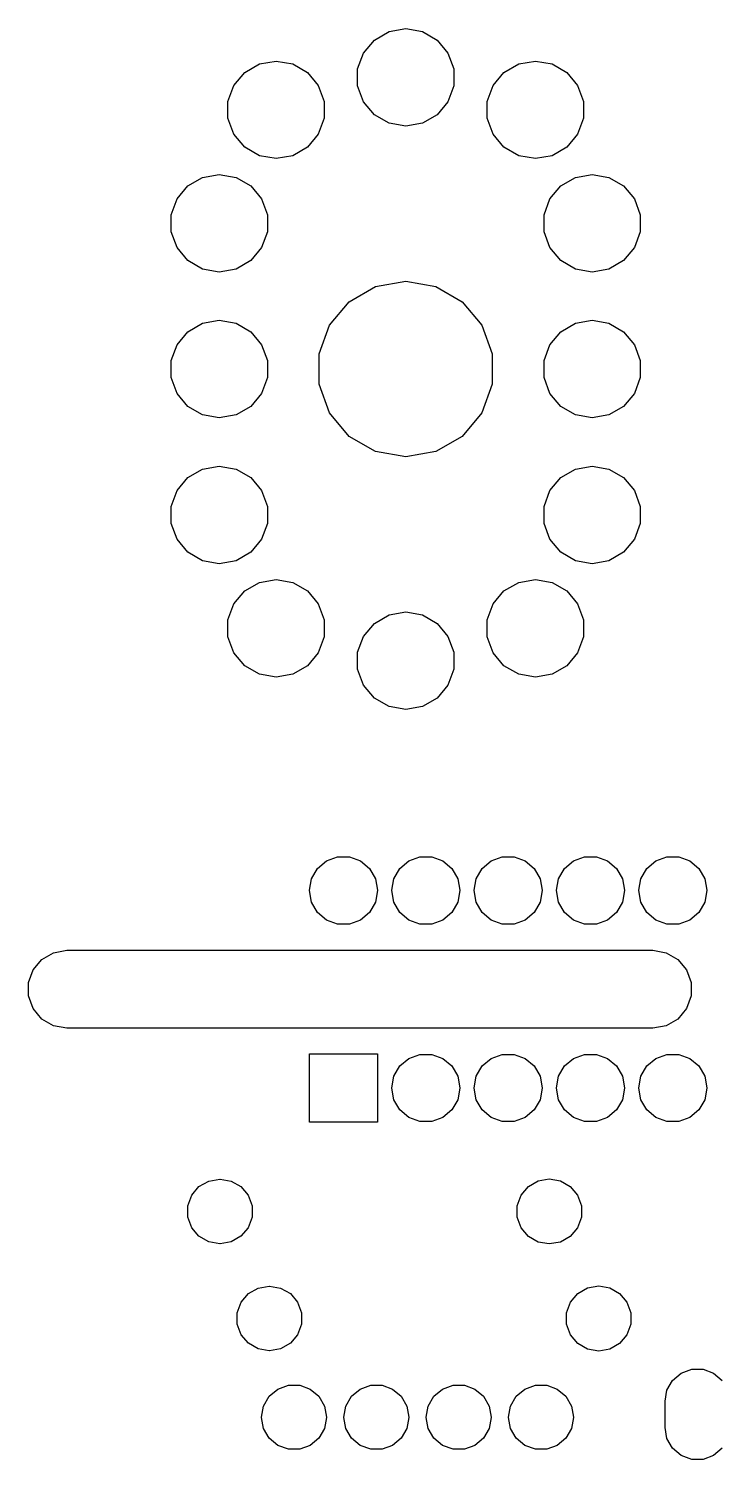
# Model space of a CAD drawing. Extents: x 135.4 to 182.6, y -141.7 to -47.6.
# Drawn here: x 135.37 to 156.55, y -91.77 to -47.62 of the extents above; entities that cross this region are included whole.
import ezdxf

# ---------------------------------------------------------------- set-up
doc = ezdxf.new("R2010")
doc.units = 0
doc.header["$MEASUREMENT"] = 0
doc.layers.add('BLACK', color=7, linetype='CONTINUOUS')

msp = doc.modelspace()

# ---------------------------------------------------------------- linework, layer by layer
at = {"layer": 'Black'}
for p, q in [((146.485, -47.7111), (147, -47.6203)), ((147, -47.6203), (147.515, -47.7111)), ((145.696, -48.3731), (146.032, -47.9725)), ((146.032, -47.9725), (146.485, -47.7111)), ((147.515, -47.7111), (147.968, -47.9725)), ((147.968, -47.9725), (148.304, -48.3731)), ((145.517, -48.8645), (145.696, -48.3731)), ((148.304, -48.3731), (148.483, -48.8645)), ((141.696, -49.3731), (142.032, -48.9725)), ((142.032, -48.9725), (142.485, -48.7111)), ((142.485, -48.7111), (143, -48.6203)), ((143, -48.6203), (143.515, -48.7111)), ((143.515, -48.7111), (143.968, -48.9725)), ((143.968, -48.9725), (144.304, -49.3731)), ((145.517, -49.3875), (145.517, -48.8645)), ((148.483, -48.8645), (148.483, -49.3875)), ((149.696, -49.3731), (150.032, -48.9725)), ((150.032, -48.9725), (150.485, -48.7111)), ((150.485, -48.7111), (151, -48.6203)), ((151, -48.6203), (151.515, -48.7111)), ((151.515, -48.7111), (151.968, -48.9725)), ((151.968, -48.9725), (152.304, -49.3731)), ((141.517, -49.8645), (141.696, -49.3731)), ((144.304, -49.3731), (144.483, -49.8645)), ((145.696, -49.8789), (145.517, -49.3875)), ((148.483, -49.3875), (148.304, -49.8789)), ((149.517, -49.8645), (149.696, -49.3731)), ((152.304, -49.3731), (152.483, -49.8645)), ((141.517, -50.3875), (141.517, -49.8645)), ((144.483, -49.8645), (144.483, -50.3875)), ((146.032, -50.2795), (145.696, -49.8789)), ((148.304, -49.8789), (147.968, -50.2795)), ((149.517, -50.3875), (149.517, -49.8645)), ((152.483, -49.8645), (152.483, -50.3875)), ((146.485, -50.5409), (146.032, -50.2795)), ((147.968, -50.2795), (147.515, -50.5409)), ((141.696, -50.8789), (141.517, -50.3875)), ((144.483, -50.3875), (144.304, -50.8789)), ((147, -50.6317), (146.485, -50.5409)), ((147.515, -50.5409), (147, -50.6317)), ((149.696, -50.8789), (149.517, -50.3875)), ((152.483, -50.3875), (152.304, -50.8789)), ((142.032, -51.2795), (141.696, -50.8789)), ((144.304, -50.8789), (143.968, -51.2795)), ((150.032, -51.2795), (149.696, -50.8789)), ((152.304, -50.8789), (151.968, -51.2795)), ((142.485, -51.5409), (142.032, -51.2795)), ((143, -51.6317), (142.485, -51.5409)), ((143.515, -51.5409), (143, -51.6317)), ((143.968, -51.2795), (143.515, -51.5409)), ((150.485, -51.5409), (150.032, -51.2795)), ((151, -51.6317), (150.485, -51.5409)), ((151.515, -51.5409), (151, -51.6317)), ((151.968, -51.2795), (151.515, -51.5409)), ((139.946, -52.8731), (140.282, -52.4725)), ((140.282, -52.4725), (140.735, -52.2111)), ((140.735, -52.2111), (141.25, -52.1203)), ((141.25, -52.1203), (141.765, -52.2111)), ((141.765, -52.2111), (142.218, -52.4725)), ((142.218, -52.4725), (142.554, -52.8731)), ((151.446, -52.8731), (151.782, -52.4725)), ((151.782, -52.4725), (152.235, -52.2111)), ((152.235, -52.2111), (152.75, -52.1203)), ((152.75, -52.1203), (153.265, -52.2111)), ((153.265, -52.2111), (153.718, -52.4725)), ((153.718, -52.4725), (154.054, -52.8731)), ((139.767, -53.3645), (139.946, -52.8731)), ((142.554, -52.8731), (142.733, -53.3645)), ((151.267, -53.3645), (151.446, -52.8731)), ((154.054, -52.8731), (154.233, -53.3645)), ((139.767, -53.8875), (139.767, -53.3645)), ((142.733, -53.3645), (142.733, -53.8875)), ((151.267, -53.8875), (151.267, -53.3645)), ((154.233, -53.3645), (154.233, -53.8875)), ((139.946, -54.3789), (139.767, -53.8875)), ((142.733, -53.8875), (142.554, -54.3789)), ((151.446, -54.3789), (151.267, -53.8875)), ((154.233, -53.8875), (154.054, -54.3789)), ((140.282, -54.7795), (139.946, -54.3789)), ((142.554, -54.3789), (142.218, -54.7795)), ((151.782, -54.7795), (151.446, -54.3789)), ((154.054, -54.3789), (153.718, -54.7795)), ((140.735, -55.0409), (140.282, -54.7795)), ((141.25, -55.1317), (140.735, -55.0409)), ((141.765, -55.0409), (141.25, -55.1317)), ((142.218, -54.7795), (141.765, -55.0409)), ((152.235, -55.0409), (151.782, -54.7795)), ((152.75, -55.1317), (152.235, -55.0409)), ((153.265, -55.0409), (152.75, -55.1317)), ((153.718, -54.7795), (153.265, -55.0409)), ((145.258, -56.0498), (146.073, -55.5791)), ((146.073, -55.5791), (147, -55.4157)), ((147, -55.4157), (147.927, -55.5791)), ((147.927, -55.5791), (148.742, -56.0498)), ((144.653, -56.7708), (145.258, -56.0498)), ((148.742, -56.0498), (149.347, -56.7708)), ((140.282, -56.9725), (140.735, -56.7111)), ((140.735, -56.7111), (141.25, -56.6203)), ((141.25, -56.6203), (141.765, -56.7111)), ((141.765, -56.7111), (142.218, -56.9725)), ((144.331, -57.6554), (144.653, -56.7708)), ((149.347, -56.7708), (149.669, -57.6554)), ((151.782, -56.9725), (152.235, -56.7111)), ((152.235, -56.7111), (152.75, -56.6203)), ((152.75, -56.6203), (153.265, -56.7111)), ((153.265, -56.7111), (153.718, -56.9725)), ((139.767, -57.8645), (139.946, -57.3731)), ((139.946, -57.3731), (140.282, -56.9725)), ((142.218, -56.9725), (142.554, -57.3731)), ((142.554, -57.3731), (142.733, -57.8645)), ((151.267, -57.8645), (151.446, -57.3731)), ((151.446, -57.3731), (151.782, -56.9725)), ((153.718, -56.9725), (154.054, -57.3731)), ((154.054, -57.3731), (154.233, -57.8645)), ((144.331, -58.5966), (144.331, -57.6554)), ((149.669, -57.6554), (149.669, -58.5966)), ((139.767, -58.3875), (139.767, -57.8645)), ((142.733, -57.8645), (142.733, -58.3875)), ((151.267, -58.3875), (151.267, -57.8645)), ((154.233, -57.8645), (154.233, -58.3875)), ((139.946, -58.8789), (139.767, -58.3875)), ((142.733, -58.3875), (142.554, -58.8789)), ((144.653, -59.4812), (144.331, -58.5966)), ((149.669, -58.5966), (149.347, -59.4812)), ((151.446, -58.8789), (151.267, -58.3875)), ((154.233, -58.3875), (154.054, -58.8789)), ((140.282, -59.2795), (139.946, -58.8789)), ((142.554, -58.8789), (142.218, -59.2795)), ((151.782, -59.2795), (151.446, -58.8789)), ((154.054, -58.8789), (153.718, -59.2795)), ((140.735, -59.5409), (140.282, -59.2795)), ((141.25, -59.6317), (140.735, -59.5409)), ((141.765, -59.5409), (141.25, -59.6317)), ((142.218, -59.2795), (141.765, -59.5409)), ((145.258, -60.2022), (144.653, -59.4812)), ((149.347, -59.4812), (148.742, -60.2022)), ((152.235, -59.5409), (151.782, -59.2795)), ((152.75, -59.6317), (152.235, -59.5409)), ((153.265, -59.5409), (152.75, -59.6317)), ((153.718, -59.2795), (153.265, -59.5409)), ((146.073, -60.6729), (145.258, -60.2022)), ((148.742, -60.2022), (147.927, -60.6729)), ((147, -60.8363), (146.073, -60.6729)), ((147.927, -60.6729), (147, -60.8363)), ((140.282, -61.4725), (140.735, -61.2111)), ((140.735, -61.2111), (141.25, -61.1203)), ((141.25, -61.1203), (141.765, -61.2111)), ((141.765, -61.2111), (142.218, -61.4725)), ((151.782, -61.4725), (152.235, -61.2111)), ((152.235, -61.2111), (152.75, -61.1203)), ((152.75, -61.1203), (153.265, -61.2111)), ((153.265, -61.2111), (153.718, -61.4725)), ((139.946, -61.8731), (140.282, -61.4725)), ((142.218, -61.4725), (142.554, -61.8731)), ((151.446, -61.8731), (151.782, -61.4725)), ((153.718, -61.4725), (154.054, -61.8731)), ((139.767, -62.3645), (139.946, -61.8731)), ((142.554, -61.8731), (142.733, -62.3645)), ((151.267, -62.3645), (151.446, -61.8731)), ((154.054, -61.8731), (154.233, -62.3645)), ((139.767, -62.8875), (139.767, -62.3645)), ((142.733, -62.3645), (142.733, -62.8875)), ((151.267, -62.8875), (151.267, -62.3645)), ((154.233, -62.3645), (154.233, -62.8875)), ((139.946, -63.3789), (139.767, -62.8875)), ((142.733, -62.8875), (142.554, -63.3789)), ((151.446, -63.3789), (151.267, -62.8875)), ((154.233, -62.8875), (154.054, -63.3789)), ((140.282, -63.7795), (139.946, -63.3789)), ((142.554, -63.3789), (142.218, -63.7795)), ((151.782, -63.7795), (151.446, -63.3789)), ((154.054, -63.3789), (153.718, -63.7795)), ((140.735, -64.0409), (140.282, -63.7795)), ((142.218, -63.7795), (141.765, -64.0409)), ((152.235, -64.0409), (151.782, -63.7795)), ((153.718, -63.7795), (153.265, -64.0409)), ((141.25, -64.1317), (140.735, -64.0409)), ((141.765, -64.0409), (141.25, -64.1317)), ((152.75, -64.1317), (152.235, -64.0409)), ((153.265, -64.0409), (152.75, -64.1317)), ((142.032, -64.9725), (142.485, -64.7111)), ((142.485, -64.7111), (143, -64.6203)), ((143, -64.6203), (143.515, -64.7111)), ((143.515, -64.7111), (143.968, -64.9725)), ((150.032, -64.9725), (150.485, -64.7111)), ((150.485, -64.7111), (151, -64.6203)), ((151, -64.6203), (151.515, -64.7111)), ((151.515, -64.7111), (151.968, -64.9725)), ((141.696, -65.3731), (142.032, -64.9725)), ((143.968, -64.9725), (144.304, -65.3731)), ((149.696, -65.3731), (150.032, -64.9725)), ((151.968, -64.9725), (152.304, -65.3731)), ((141.517, -65.8645), (141.696, -65.3731)), ((144.304, -65.3731), (144.483, -65.8645)), ((146.032, -65.9725), (146.485, -65.7111)), ((146.485, -65.7111), (147, -65.6203)), ((147, -65.6203), (147.515, -65.7111)), ((147.515, -65.7111), (147.968, -65.9725)), ((149.517, -65.8645), (149.696, -65.3731)), ((152.304, -65.3731), (152.483, -65.8645)), ((141.517, -66.3875), (141.517, -65.8645)), ((144.483, -65.8645), (144.483, -66.3875)), ((145.696, -66.3731), (146.032, -65.9725)), ((147.968, -65.9725), (148.304, -66.3731)), ((149.517, -66.3875), (149.517, -65.8645)), ((152.483, -65.8645), (152.483, -66.3875)), ((141.696, -66.8789), (141.517, -66.3875)), ((144.483, -66.3875), (144.304, -66.8789)), ((145.517, -66.8645), (145.696, -66.3731)), ((148.304, -66.3731), (148.483, -66.8645)), ((149.696, -66.8789), (149.517, -66.3875)), ((152.483, -66.3875), (152.304, -66.8789)), ((142.032, -67.2795), (141.696, -66.8789)), ((144.304, -66.8789), (143.968, -67.2795)), ((145.517, -67.3875), (145.517, -66.8645)), ((148.483, -66.8645), (148.483, -67.3875)), ((150.032, -67.2795), (149.696, -66.8789)), ((152.304, -66.8789), (151.968, -67.2795)), ((142.485, -67.5409), (142.032, -67.2795)), ((143, -67.6317), (142.485, -67.5409)), ((143.515, -67.5409), (143, -67.6317)), ((143.968, -67.2795), (143.515, -67.5409)), ((145.696, -67.8789), (145.517, -67.3875)), ((148.483, -67.3875), (148.304, -67.8789)), ((150.485, -67.5409), (150.032, -67.2795)), ((151, -67.6317), (150.485, -67.5409)), ((151.515, -67.5409), (151, -67.6317)), ((151.968, -67.2795), (151.515, -67.5409)), ((146.032, -68.2795), (145.696, -67.8789)), ((148.304, -67.8789), (147.968, -68.2795)), ((146.485, -68.5409), (146.032, -68.2795)), ((147.968, -68.2795), (147.515, -68.5409)), ((147, -68.6317), (146.485, -68.5409)), ((147.515, -68.5409), (147, -68.6317)), ((144.555, -73.3007), (144.898, -73.1759)), ((144.898, -73.1759), (145.262, -73.1759)), ((145.262, -73.1759), (145.605, -73.3007)), ((147.095, -73.3007), (147.438, -73.1759)), ((147.438, -73.1759), (147.802, -73.1759)), ((147.802, -73.1759), (148.145, -73.3007)), ((149.635, -73.3007), (149.978, -73.1759)), ((149.978, -73.1759), (150.342, -73.1759)), ((150.342, -73.1759), (150.685, -73.3007)), ((152.175, -73.3007), (152.518, -73.1759)), ((152.518, -73.1759), (152.882, -73.1759)), ((152.882, -73.1759), (153.225, -73.3007)), ((154.715, -73.3007), (155.058, -73.1759)), ((155.058, -73.1759), (155.422, -73.1759)), ((155.422, -73.1759), (155.765, -73.3007)), ((144.093, -73.8509), (144.276, -73.5351)), ((144.276, -73.5351), (144.555, -73.3007)), ((145.605, -73.3007), (145.884, -73.5351)), ((145.884, -73.5351), (146.067, -73.8509)), ((146.633, -73.8509), (146.816, -73.5351)), ((146.816, -73.5351), (147.095, -73.3007)), ((148.145, -73.3007), (148.424, -73.5351)), ((148.424, -73.5351), (148.607, -73.8509)), ((149.173, -73.8509), (149.356, -73.5351)), ((149.356, -73.5351), (149.635, -73.3007)), ((150.685, -73.3007), (150.964, -73.5351)), ((150.964, -73.5351), (151.147, -73.8509)), ((151.713, -73.8509), (151.896, -73.5351)), ((151.896, -73.5351), (152.175, -73.3007)), ((153.225, -73.3007), (153.504, -73.5351)), ((153.504, -73.5351), (153.687, -73.8509)), ((154.253, -73.8509), (154.436, -73.5351)), ((154.436, -73.5351), (154.715, -73.3007)), ((155.765, -73.3007), (156.044, -73.5351)), ((156.044, -73.5351), (156.227, -73.8509)), ((144.03, -74.21), (144.093, -73.8509)), ((146.067, -73.8509), (146.13, -74.21)), ((146.57, -74.21), (146.633, -73.8509)), ((148.607, -73.8509), (148.67, -74.21)), ((149.11, -74.21), (149.173, -73.8509)), ((151.147, -73.8509), (151.21, -74.21)), ((151.65, -74.21), (151.713, -73.8509)), ((153.687, -73.8509), (153.75, -74.21)), ((154.19, -74.21), (154.253, -73.8509)), ((156.227, -73.8509), (156.29, -74.21)), ((144.03, -74.218), (144.03, -74.21)), ((144.093, -74.5771), (144.03, -74.218)), ((144.276, -74.8929), (144.093, -74.5771)), ((146.067, -74.5771), (145.884, -74.8929)), ((146.13, -74.218), (146.067, -74.5771)), ((146.13, -74.21), (146.13, -74.218)), ((146.57, -74.218), (146.57, -74.21)), ((146.633, -74.5771), (146.57, -74.218)), ((146.816, -74.8929), (146.633, -74.5771)), ((148.607, -74.5771), (148.424, -74.8929)), ((148.67, -74.218), (148.607, -74.5771)), ((148.67, -74.21), (148.67, -74.218)), ((149.11, -74.218), (149.11, -74.21)), ((149.173, -74.5771), (149.11, -74.218)), ((149.356, -74.8929), (149.173, -74.5771)), ((151.147, -74.5771), (150.964, -74.8929)), ((151.21, -74.218), (151.147, -74.5771)), ((151.21, -74.21), (151.21, -74.218)), ((151.65, -74.218), (151.65, -74.21)), ((151.713, -74.5771), (151.65, -74.218)), ((151.896, -74.8929), (151.713, -74.5771)), ((153.687, -74.5771), (153.504, -74.8929)), ((153.75, -74.218), (153.687, -74.5771)), ((153.75, -74.21), (153.75, -74.218)), ((154.19, -74.218), (154.19, -74.21)), ((154.253, -74.5771), (154.19, -74.218)), ((154.436, -74.8929), (154.253, -74.5771)), ((156.227, -74.5771), (156.044, -74.8929)), ((156.29, -74.218), (156.227, -74.5771)), ((156.29, -74.21), (156.29, -74.218)), ((144.555, -75.1273), (144.276, -74.8929)), ((145.884, -74.8929), (145.605, -75.1273)), ((147.095, -75.1273), (146.816, -74.8929)), ((148.424, -74.8929), (148.145, -75.1273)), ((149.635, -75.1273), (149.356, -74.8929)), ((150.964, -74.8929), (150.685, -75.1273)), ((152.175, -75.1273), (151.896, -74.8929)), ((153.504, -74.8929), (153.225, -75.1273)), ((154.715, -75.1273), (154.436, -74.8929)), ((156.044, -74.8929), (155.765, -75.1273)), ((144.898, -75.2521), (144.555, -75.1273)), ((145.262, -75.2521), (144.898, -75.2521)), ((145.605, -75.1273), (145.262, -75.2521)), ((147.438, -75.2521), (147.095, -75.1273)), ((147.802, -75.2521), (147.438, -75.2521)), ((148.145, -75.1273), (147.802, -75.2521)), ((149.978, -75.2521), (149.635, -75.1273)), ((150.342, -75.2521), (149.978, -75.2521)), ((150.685, -75.1273), (150.342, -75.2521)), ((152.518, -75.2521), (152.175, -75.1273)), ((152.882, -75.2521), (152.518, -75.2521)), ((153.225, -75.1273), (152.882, -75.2521)), ((155.058, -75.2521), (154.715, -75.1273)), ((155.422, -75.2521), (155.058, -75.2521)), ((155.765, -75.1273), (155.422, -75.2521)), ((135.51, -76.662), (135.778, -76.3427)), ((135.778, -76.3427), (136.139, -76.1344)), ((136.139, -76.1344), (136.549, -76.062)), ((136.549, -76.062), (154.627, -76.062)), ((154.627, -76.062), (155.037, -76.1344)), ((155.037, -76.1344), (155.398, -76.3427)), ((155.398, -76.3427), (155.666, -76.662)), ((135.367, -77.0536), (135.51, -76.662)), ((155.666, -76.662), (155.809, -77.0536)), ((135.367, -77.4704), (135.367, -77.0536)), ((155.809, -77.0536), (155.809, -77.4704)), ((135.51, -77.862), (135.367, -77.4704)), ((155.809, -77.4704), (155.666, -77.862)), ((135.778, -78.1813), (135.51, -77.862)), ((155.666, -77.862), (155.398, -78.1813)), ((136.139, -78.3896), (135.778, -78.1813)), ((136.549, -78.462), (136.139, -78.3896)), ((154.627, -78.462), (136.549, -78.462)), ((155.037, -78.3896), (154.627, -78.462)), ((155.398, -78.1813), (155.037, -78.3896)), ((144.03, -81.36), (144.03, -79.26)), ((144.03, -79.26), (146.13, -79.26)), ((146.13, -79.26), (146.13, -81.36)), ((146.816, -79.6311), (147.095, -79.3967)), ((147.095, -79.3967), (147.438, -79.2719)), ((147.438, -79.2719), (147.802, -79.2719)), ((147.802, -79.2719), (148.145, -79.3967)), ((148.145, -79.3967), (148.424, -79.6311)), ((149.356, -79.6311), (149.635, -79.3967)), ((149.635, -79.3967), (149.978, -79.2719)), ((149.978, -79.2719), (150.342, -79.2719)), ((150.342, -79.2719), (150.685, -79.3967)), ((150.685, -79.3967), (150.964, -79.6311)), ((151.896, -79.6311), (152.175, -79.3967)), ((152.175, -79.3967), (152.518, -79.2719)), ((152.518, -79.2719), (152.882, -79.2719)), ((152.882, -79.2719), (153.225, -79.3967)), ((153.225, -79.3967), (153.504, -79.6311)), ((154.436, -79.6311), (154.715, -79.3967)), ((154.715, -79.3967), (155.058, -79.2719)), ((155.058, -79.2719), (155.422, -79.2719)), ((155.422, -79.2719), (155.765, -79.3967)), ((155.765, -79.3967), (156.044, -79.6311)), ((146.633, -79.9469), (146.816, -79.6311)), ((148.424, -79.6311), (148.607, -79.9469)), ((149.173, -79.9469), (149.356, -79.6311)), ((150.964, -79.6311), (151.147, -79.9469)), ((151.713, -79.9469), (151.896, -79.6311)), ((153.504, -79.6311), (153.687, -79.9469)), ((154.253, -79.9469), (154.436, -79.6311)), ((156.044, -79.6311), (156.227, -79.9469)), ((146.57, -80.306), (146.633, -79.9469)), ((146.57, -80.314), (146.57, -80.306)), ((146.633, -80.6731), (146.57, -80.314)), ((148.607, -79.9469), (148.67, -80.306)), ((148.67, -80.314), (148.607, -80.6731)), ((148.67, -80.306), (148.67, -80.314)), ((149.11, -80.306), (149.173, -79.9469)), ((149.11, -80.314), (149.11, -80.306)), ((149.173, -80.6731), (149.11, -80.314)), ((151.147, -79.9469), (151.21, -80.306)), ((151.21, -80.314), (151.147, -80.6731)), ((151.21, -80.306), (151.21, -80.314)), ((151.65, -80.306), (151.713, -79.9469)), ((151.65, -80.314), (151.65, -80.306)), ((151.713, -80.6731), (151.65, -80.314)), ((153.687, -79.9469), (153.75, -80.306)), ((153.75, -80.314), (153.687, -80.6731)), ((153.75, -80.306), (153.75, -80.314)), ((154.19, -80.306), (154.253, -79.9469)), ((154.19, -80.314), (154.19, -80.306)), ((154.253, -80.6731), (154.19, -80.314)), ((156.227, -79.9469), (156.29, -80.306)), ((156.29, -80.314), (156.227, -80.6731)), ((156.29, -80.306), (156.29, -80.314)), ((146.816, -80.9889), (146.633, -80.6731)), ((148.607, -80.6731), (148.424, -80.9889)), ((149.356, -80.9889), (149.173, -80.6731)), ((151.147, -80.6731), (150.964, -80.9889)), ((151.896, -80.9889), (151.713, -80.6731)), ((153.687, -80.6731), (153.504, -80.9889)), ((154.436, -80.9889), (154.253, -80.6731)), ((156.227, -80.6731), (156.044, -80.9889)), ((147.095, -81.2233), (146.816, -80.9889)), ((147.438, -81.3481), (147.095, -81.2233)), ((148.145, -81.2233), (147.802, -81.3481)), ((148.424, -80.9889), (148.145, -81.2233)), ((149.635, -81.2233), (149.356, -80.9889)), ((149.978, -81.3481), (149.635, -81.2233)), ((150.685, -81.2233), (150.342, -81.3481)), ((150.964, -80.9889), (150.685, -81.2233)), ((152.175, -81.2233), (151.896, -80.9889)), ((152.518, -81.3481), (152.175, -81.2233)), ((153.225, -81.2233), (152.882, -81.3481)), ((153.504, -80.9889), (153.225, -81.2233)), ((154.715, -81.2233), (154.436, -80.9889)), ((155.058, -81.3481), (154.715, -81.2233)), ((155.765, -81.2233), (155.422, -81.3481)), ((156.044, -80.9889), (155.765, -81.2233)), ((146.13, -81.36), (144.03, -81.36)), ((147.802, -81.3481), (147.438, -81.3481)), ((150.342, -81.3481), (149.978, -81.3481)), ((152.882, -81.3481), (152.518, -81.3481)), ((155.422, -81.3481), (155.058, -81.3481)), ((140.4, -83.62), (140.623, -83.354)), ((140.623, -83.354), (140.924, -83.1803)), ((140.924, -83.1803), (141.266, -83.12)), ((141.266, -83.12), (141.274, -83.12)), ((141.274, -83.12), (141.616, -83.1803)), ((141.616, -83.1803), (141.917, -83.354)), ((141.917, -83.354), (142.14, -83.62)), ((150.561, -83.6181), (150.785, -83.351)), ((150.785, -83.351), (151.087, -83.1767)), ((151.087, -83.1767), (151.43, -83.1162)), ((151.43, -83.1162), (151.773, -83.1767)), ((151.773, -83.1767), (152.075, -83.351)), ((152.075, -83.351), (152.299, -83.6181)), ((140.281, -83.9464), (140.4, -83.62)), ((142.14, -83.62), (142.259, -83.9464)), ((150.441, -83.9457), (150.561, -83.6181)), ((152.299, -83.6181), (152.419, -83.9457)), ((140.281, -84.2936), (140.281, -83.9464)), ((140.4, -84.62), (140.281, -84.2936)), ((142.259, -84.2936), (142.14, -84.62)), ((142.259, -83.9464), (142.259, -84.2936)), ((150.441, -84.2943), (150.441, -83.9457)), ((150.561, -84.6219), (150.441, -84.2943)), ((152.419, -84.2943), (152.299, -84.6219)), ((152.419, -83.9457), (152.419, -84.2943)), ((140.623, -84.886), (140.4, -84.62)), ((142.14, -84.62), (141.917, -84.886)), ((150.785, -84.889), (150.561, -84.6219)), ((152.299, -84.6219), (152.075, -84.889)), ((140.924, -85.0597), (140.623, -84.886)), ((141.266, -85.12), (140.924, -85.0597)), ((141.274, -85.12), (141.266, -85.12)), ((141.616, -85.0597), (141.274, -85.12)), ((141.917, -84.886), (141.616, -85.0597)), ((151.087, -85.0633), (150.785, -84.889)), ((151.43, -85.1238), (151.087, -85.0633)), ((151.773, -85.0633), (151.43, -85.1238)), ((152.075, -84.889), (151.773, -85.0633)), ((142.147, -86.656), (142.448, -86.4823)), ((142.448, -86.4823), (142.79, -86.422)), ((142.79, -86.422), (142.798, -86.422)), ((142.798, -86.422), (143.14, -86.4823)), ((143.14, -86.4823), (143.441, -86.656)), ((152.309, -86.653), (152.611, -86.4787)), ((152.611, -86.4787), (152.954, -86.4182)), ((152.954, -86.4182), (153.297, -86.4787)), ((153.297, -86.4787), (153.599, -86.653)), ((141.805, -87.2484), (141.924, -86.922)), ((141.924, -86.922), (142.147, -86.656)), ((143.441, -86.656), (143.664, -86.922)), ((143.664, -86.922), (143.783, -87.2484)), ((151.965, -87.2477), (152.085, -86.9201)), ((152.085, -86.9201), (152.309, -86.653)), ((153.599, -86.653), (153.823, -86.9201)), ((153.823, -86.9201), (153.943, -87.2477)), ((141.805, -87.5956), (141.805, -87.2484)), ((143.783, -87.2484), (143.783, -87.5956)), ((151.965, -87.5963), (151.965, -87.2477)), ((153.943, -87.2477), (153.943, -87.5963)), ((141.924, -87.922), (141.805, -87.5956)), ((143.783, -87.5956), (143.664, -87.922)), ((152.085, -87.9239), (151.965, -87.5963)), ((153.943, -87.5963), (153.823, -87.9239)), ((142.147, -88.188), (141.924, -87.922)), ((142.448, -88.3617), (142.147, -88.188)), ((143.441, -88.188), (143.14, -88.3617)), ((143.664, -87.922), (143.441, -88.188)), ((152.309, -88.191), (152.085, -87.9239)), ((152.611, -88.3653), (152.309, -88.191)), ((153.599, -88.191), (153.297, -88.3653)), ((153.823, -87.9239), (153.599, -88.191)), ((142.79, -88.422), (142.448, -88.3617)), ((142.798, -88.422), (142.79, -88.422)), ((143.14, -88.3617), (142.798, -88.422)), ((152.954, -88.4258), (152.611, -88.3653)), ((153.297, -88.3653), (152.954, -88.4258)), ((155.234, -89.3319), (155.5, -89.1086)), ((155.5, -89.1086), (155.826, -88.9898)), ((155.826, -88.9898), (156.174, -88.9898)), ((156.174, -88.9898), (156.5, -89.1086)), ((156.5, -89.1086), (156.766, -89.3319)), ((142.79, -89.8234), (143.056, -89.6002)), ((143.056, -89.6002), (143.382, -89.4814)), ((143.382, -89.4814), (143.73, -89.4814)), ((143.73, -89.4814), (144.056, -89.6002)), ((144.056, -89.6002), (144.322, -89.8234)), ((145.33, -89.8234), (145.596, -89.6002)), ((145.596, -89.6002), (145.922, -89.4814)), ((145.922, -89.4814), (146.27, -89.4814)), ((146.27, -89.4814), (146.596, -89.6002)), ((146.596, -89.6002), (146.862, -89.8234)), ((147.87, -89.8234), (148.136, -89.6002)), ((148.136, -89.6002), (148.462, -89.4814)), ((148.462, -89.4814), (148.81, -89.4814)), ((148.81, -89.4814), (149.136, -89.6002)), ((149.136, -89.6002), (149.402, -89.8234)), ((150.41, -89.8234), (150.676, -89.6002)), ((150.676, -89.6002), (151.002, -89.4814)), ((151.002, -89.4814), (151.35, -89.4814)), ((151.35, -89.4814), (151.676, -89.6002)), ((151.676, -89.6002), (151.942, -89.8234)), ((155.06, -89.6326), (155.234, -89.3319)), ((142.616, -90.1242), (142.79, -89.8234)), ((144.322, -89.8234), (144.496, -90.1242)), ((145.156, -90.1242), (145.33, -89.8234)), ((146.862, -89.8234), (147.036, -90.1242)), ((147.696, -90.1242), (147.87, -89.8234)), ((149.402, -89.8234), (149.576, -90.1242)), ((150.236, -90.1242), (150.41, -89.8234)), ((151.942, -89.8234), (152.116, -90.1242)), ((155, -89.9747), (155.06, -89.6326)), ((155, -90.7853), (155, -89.9747)), ((142.556, -90.4662), (142.616, -90.1242)), ((142.556, -90.4738), (142.556, -90.4662)), ((142.616, -90.8158), (142.556, -90.4738)), ((144.496, -90.1242), (144.556, -90.4662)), ((144.556, -90.4738), (144.496, -90.8158)), ((144.556, -90.4662), (144.556, -90.4738)), ((145.096, -90.4662), (145.156, -90.1242)), ((145.096, -90.4738), (145.096, -90.4662)), ((145.156, -90.8158), (145.096, -90.4738)), ((147.036, -90.1242), (147.096, -90.4662)), ((147.096, -90.4738), (147.036, -90.8158)), ((147.096, -90.4662), (147.096, -90.4738)), ((147.636, -90.4662), (147.696, -90.1242)), ((147.636, -90.4738), (147.636, -90.4662)), ((147.696, -90.8158), (147.636, -90.4738)), ((149.576, -90.1242), (149.636, -90.4662)), ((149.636, -90.4738), (149.576, -90.8158)), ((149.636, -90.4662), (149.636, -90.4738)), ((150.176, -90.4662), (150.236, -90.1242)), ((150.176, -90.4738), (150.176, -90.4662)), ((150.236, -90.8158), (150.176, -90.4738)), ((152.116, -90.1242), (152.176, -90.4662)), ((152.176, -90.4738), (152.116, -90.8158)), ((152.176, -90.4662), (152.176, -90.4738)), ((142.79, -91.1166), (142.616, -90.8158)), ((144.496, -90.8158), (144.322, -91.1166)), ((145.33, -91.1166), (145.156, -90.8158)), ((147.036, -90.8158), (146.862, -91.1166)), ((147.87, -91.1166), (147.696, -90.8158)), ((149.576, -90.8158), (149.402, -91.1166)), ((150.41, -91.1166), (150.236, -90.8158)), ((152.116, -90.8158), (151.942, -91.1166)), ((155.06, -91.1274), (155, -90.7853)), ((143.056, -91.3398), (142.79, -91.1166)), ((143.382, -91.4586), (143.056, -91.3398)), ((144.056, -91.3398), (143.73, -91.4586)), ((144.322, -91.1166), (144.056, -91.3398)), ((145.596, -91.3398), (145.33, -91.1166)), ((145.922, -91.4586), (145.596, -91.3398)), ((146.596, -91.3398), (146.27, -91.4586)), ((146.862, -91.1166), (146.596, -91.3398)), ((148.136, -91.3398), (147.87, -91.1166)), ((148.462, -91.4586), (148.136, -91.3398)), ((149.136, -91.3398), (148.81, -91.4586)), ((149.402, -91.1166), (149.136, -91.3398)), ((150.676, -91.3398), (150.41, -91.1166)), ((151.002, -91.4586), (150.676, -91.3398)), ((151.676, -91.3398), (151.35, -91.4586)), ((151.942, -91.1166), (151.676, -91.3398)), ((155.234, -91.4281), (155.06, -91.1274)), ((143.73, -91.4586), (143.382, -91.4586)), ((146.27, -91.4586), (145.922, -91.4586)), ((148.81, -91.4586), (148.462, -91.4586)), ((151.35, -91.4586), (151.002, -91.4586)), ((155.5, -91.6514), (155.234, -91.4281)), ((155.826, -91.7702), (155.5, -91.6514)), ((156.174, -91.7702), (155.826, -91.7702)), ((156.5, -91.6514), (156.174, -91.7702)), ((156.766, -91.4281), (156.5, -91.6514))]:
    msp.add_line(p, q, dxfattribs=at)

doc.saveas('drawing.dxf')
